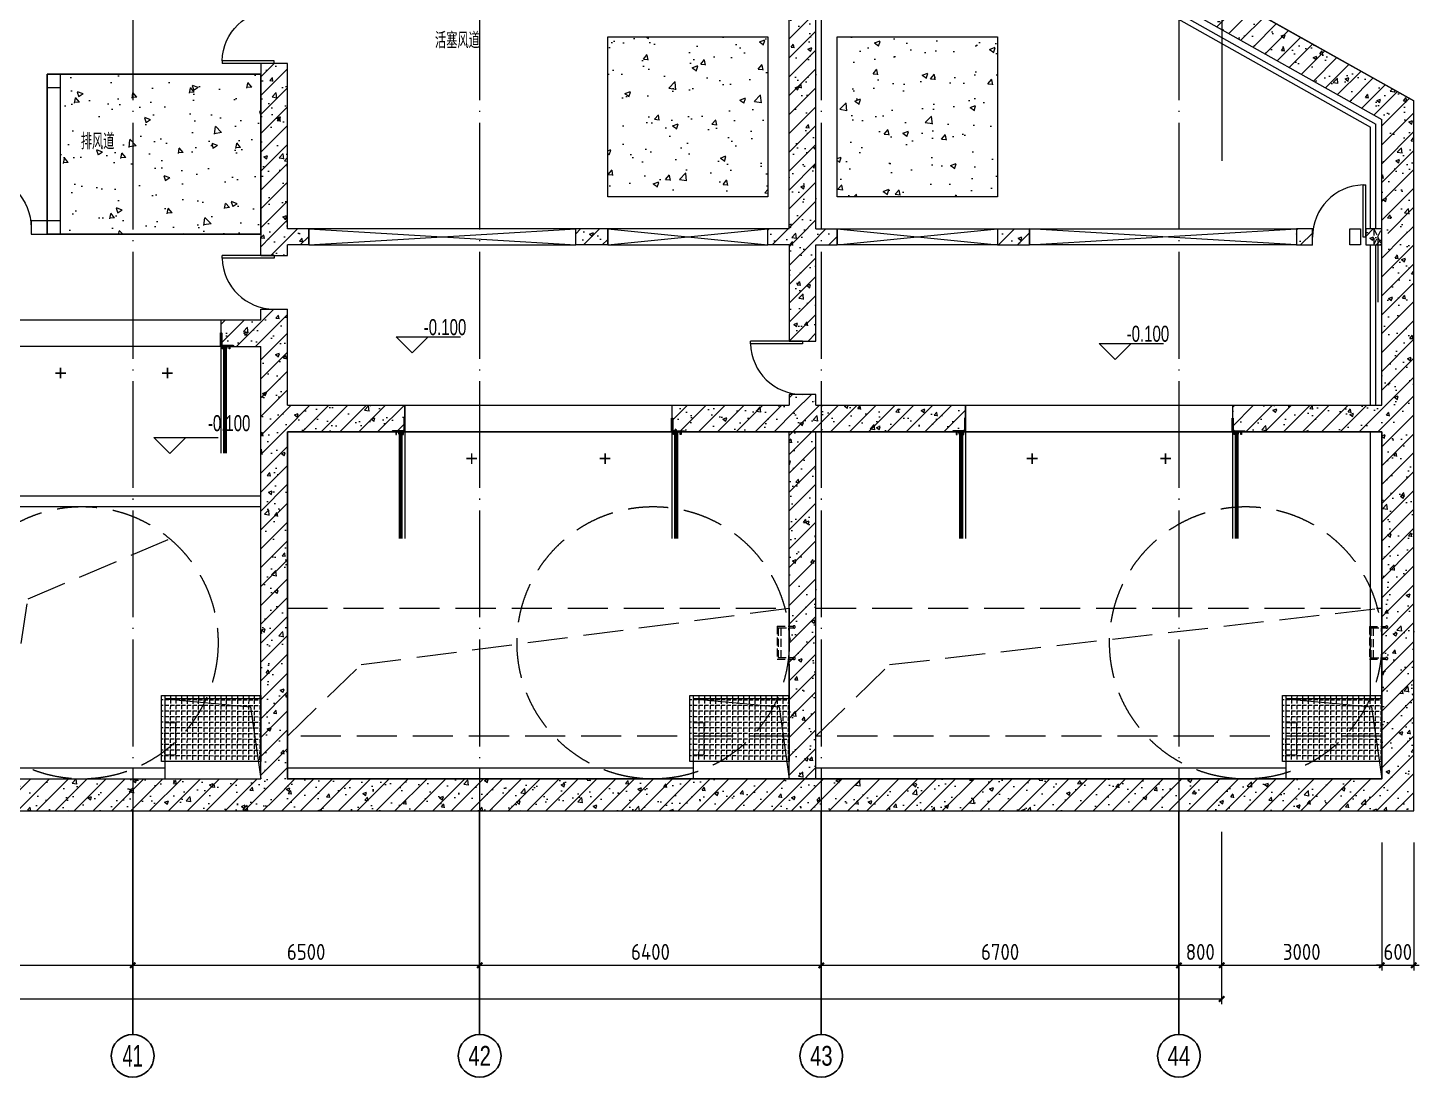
# Model space of a CAD drawing. Extents: x 13114849 to 13479250, y 160225 to 278773.
# Drawn here: x 13451333 to 13477397, y 160225 to 179876 of the extents above; entities that cross this region are included whole.
import ezdxf
from ezdxf.enums import TextEntityAlignment as Align

# ---------------------------------------------------------------- set-up
doc = ezdxf.new("R2010")
doc.units = 0
doc.header["$LTSCALE"] = 1000
doc.header["$MEASUREMENT"] = 0
doc.linetypes.add('DASH', pattern=[0.35, 0.25, -0.1])
doc.linetypes.add('DOTE', pattern=[2.42, 2, -0.2, 0.02, -0.2])
for name, color, linetype in [('0-变化', 1, 'Continuous'), ('AXIS', 3, 'Continuous'), ('AXIS_TEXT', 7, 'Continuous')]:
    doc.layers.add(name, color=color, linetype=linetype)
doc.layers.add('1-人防', color=7, linetype='Continuous', lineweight=5)
doc.layers.add('建筑底图', color=8, linetype='Continuous', lineweight=13)
doc.styles.add('C', font='HZTXT_E', dxfattribs={"width": 0.7, "bigfont": 'HZTXT'})
doc.styles.add('COMPLEX', font='hztxt_e.shx', dxfattribs={"width": 0.6, "bigfont": 'HZTXT.shx'})
doc.styles.add('DIM_FONT', font='gbenor.shx', dxfattribs={"bigfont": 'gbcbig.shx'})
doc.dimstyles.new('_TCH_ARCH&&100', dxfattribs={"dimtxt": 300, "dimasz": 100, "dimexe": 100, "dimexo": 100, "dimgap": 100, "dimtad": 1, "dimdec": 0, "dimzin": 0, "dimdsep": 46, "dimtxsty": 'DIM_FONT', "dimblk": 'ARCHTICK', "dimcen": 0.09, "dimclrd": 3, "dimclre": 3, "dimclrt": 7, "dimaunit": 1, "dimazin": 2, "dimtfac": 1, "dimtdec": 0, "dimtix": 1, "dimtmove": 2, "dimatfit": 3, "dimfxl": 1, "dimtolj": 1, "dimtzin": 0, "dimlwd": 18, "dimlwe": 18, "dimarcsym": 0})
pattern_1 = [(45, (-133785.13, -33831), (-176.7766953, 176.7766953), []), (50, (-133785.13, -33831), (717.260183, -62.752135), [75, -825]), (355, (-133785.1, -33831), (-138.751334, 752.192134), [60, -660]), (100.4514, (-133725.36, -33836.2), (578.50938, 689.439542), [63.74019, -701.142112]), (46.1842, (-133785.1, -33631), (1067.24105, -165.519014), [112.5, -1237.5]), (96.6356, (-133696.2, -33644.8), (934.662706, 974.11787), [95.61029, -1051.713]), (351.1842, (-133785.1, -33631), (934.661945, 974.1186), [90, -990]), (21, (-133685.13, -33681), (596.907052, -402.61889), [75, -825]), (326, (-133685.1, -33681), (243.31533, 725.150045), [60, -660]), (71.4514, (-133635.4, -33714.55), (840.22263, 322.530497), [63.74019, -701.142112]), (37.5, (-133785.13, -33831), (12.1598553, 332.893854), [0, -652, 0, -670, 0, -662.5]), (7.5, (-133785.13, -33831), (263.069537, 394.411712), [0, -382, 0, -637, 0, -252.5]), (327.5, (-134008.13, -33831), (533.822436, -22.5548717), [0, -250, 0, -780, 0, -1035]), (317.5, (-134108.13, -33831), (583.18617, 100.104982), [0, -325, 0, -518, 0, -735])]

# ---------------------------------------------------------------- blocks, each defined once
blk = doc.blocks.new('_FZH')
blk.add_lwpolyline([(-0.5, -0.5), (0.5, -0.5), (0.5, 0.5), (-0.5, 0.5)], close=True)
blk = doc.blocks.new('_AXISO')
blk.add_circle((0, 0), 0.5)
at = {"layer": 'AXIS_TEXT', "style": 'COMPLEX', "width": 1.041667}
blk.add_attdef('A', text='', height=0.56, dxfattribs=at).set_placement((-0.25, -0.28), (0.25, -0.28), align=Align.FIT)
blk = doc.blocks.new('_ArchTick')
at = {"color": 0, "linetype": 'ByBlock', "const_width": 0.4}
blk.add_lwpolyline([(-0.5, -0.5), (0.5, 0.5)], dxfattribs=at)
blk = doc.blocks.new('*D262')
at = {"layer": 'AXIS', "color": 3, "lineweight": 18, "transparency": 16777216}
for p, q in [((13121697, 164820), (13121697, 161589)), ((13473697, 164820), (13473697, 161589)), ((13121697, 161689), (13473697, 161689))]:
    blk.add_line(p, q, dxfattribs=at)
at = {"layer": 'AXIS', "color": 3, "lineweight": 18, "transparency": 16777216, "xscale": 100, "yscale": 100, "zscale": 100, "rotation": 180}
blk.add_blockref('_ArchTick', (13121697, 161689), dxfattribs=at)
at = {"layer": 'AXIS', "color": 3, "lineweight": 18, "transparency": 16777216, "xscale": 100, "yscale": 100, "zscale": 100}
blk.add_blockref('_ArchTick', (13473697, 161689), dxfattribs=at)
at = {"layer": 'AXIS', "color": 7, "transparency": 16777216, "insert": (13297697, 161939), "char_height": 300, "attachment_point": 5, "style": 'DIM_FONT'}
blk.add_mtext('\\A1;352000', dxfattribs=at)
blk = doc.blocks.new('*D272')
at = {"layer": 'AXIS', "color": 3, "lineweight": 18, "transparency": 16777216}
for p, q in [((13476697, 164620), (13476697, 162220)), ((13477297, 164620), (13477297, 162220)), ((13476697, 162320), (13476597, 162320)), ((13476697, 162320), (13477297, 162320)), ((13477297, 162320), (13477397, 162320))]:
    blk.add_line(p, q, dxfattribs=at)
at = {"layer": 'AXIS', "color": 3, "lineweight": 18, "transparency": 16777216, "xscale": 100, "yscale": 100, "zscale": 100}
blk.add_blockref('_ArchTick', (13476697, 162320), dxfattribs=at)
at = {"layer": 'AXIS', "color": 3, "lineweight": 18, "transparency": 16777216, "xscale": 100, "yscale": 100, "zscale": 100, "rotation": 180}
blk.add_blockref('_ArchTick', (13477297, 162320), dxfattribs=at)
at = {"layer": 'AXIS', "color": 7, "transparency": 16777216, "insert": (13476997, 162570), "char_height": 300, "attachment_point": 5, "style": 'DIM_FONT'}
blk.add_mtext('\\A1;600', dxfattribs=at)
blk = doc.blocks.new('*D273')
at = {"layer": 'AXIS', "color": 3, "lineweight": 18, "transparency": 16777216}
for p, q in [((13473697, 164620), (13473697, 162220)), ((13476697, 164620), (13476697, 162220)), ((13473697, 162320), (13476697, 162320))]:
    blk.add_line(p, q, dxfattribs=at)
at = {"layer": 'AXIS', "color": 3, "lineweight": 18, "transparency": 16777216, "xscale": 100, "yscale": 100, "zscale": 100, "rotation": 180}
blk.add_blockref('_ArchTick', (13473697, 162320), dxfattribs=at)
at = {"layer": 'AXIS', "color": 3, "lineweight": 18, "transparency": 16777216, "xscale": 100, "yscale": 100, "zscale": 100}
blk.add_blockref('_ArchTick', (13476697, 162320), dxfattribs=at)
at = {"layer": 'AXIS', "color": 7, "transparency": 16777216, "insert": (13475197, 162570), "char_height": 300, "attachment_point": 5, "style": 'DIM_FONT'}
blk.add_mtext('\\A1;3000', dxfattribs=at)
blk = doc.blocks.new('*D274')
at = {"layer": 'AXIS', "color": 3, "lineweight": 18, "transparency": 16777216}
for p, q in [((13472897, 164620), (13472897, 162220)), ((13473697, 164620), (13473697, 162220)), ((13472897, 162320), (13473697, 162320))]:
    blk.add_line(p, q, dxfattribs=at)
at = {"layer": 'AXIS', "color": 3, "lineweight": 18, "transparency": 16777216, "xscale": 100, "yscale": 100, "zscale": 100, "rotation": 180}
blk.add_blockref('_ArchTick', (13472897, 162320), dxfattribs=at)
at = {"layer": 'AXIS', "color": 3, "lineweight": 18, "transparency": 16777216, "xscale": 100, "yscale": 100, "zscale": 100}
blk.add_blockref('_ArchTick', (13473697, 162320), dxfattribs=at)
at = {"layer": 'AXIS', "color": 7, "transparency": 16777216, "insert": (13473297, 162570), "char_height": 300, "attachment_point": 5, "style": 'DIM_FONT'}
blk.add_mtext('\\A1;800', dxfattribs=at)
blk = doc.blocks.new('*D275')
at = {"layer": 'AXIS', "color": 3, "lineweight": 18, "transparency": 16777216}
for p, q in [((13466197, 164620), (13466197, 162220)), ((13472897, 164620), (13472897, 162220)), ((13466197, 162320), (13472897, 162320))]:
    blk.add_line(p, q, dxfattribs=at)
at = {"layer": 'AXIS', "color": 3, "lineweight": 18, "transparency": 16777216, "xscale": 100, "yscale": 100, "zscale": 100, "rotation": 180}
blk.add_blockref('_ArchTick', (13466197, 162320), dxfattribs=at)
at = {"layer": 'AXIS', "color": 3, "lineweight": 18, "transparency": 16777216, "xscale": 100, "yscale": 100, "zscale": 100}
blk.add_blockref('_ArchTick', (13472897, 162320), dxfattribs=at)
at = {"layer": 'AXIS', "color": 7, "transparency": 16777216, "insert": (13469547, 162570), "char_height": 300, "attachment_point": 5, "style": 'DIM_FONT'}
blk.add_mtext('\\A1;6700', dxfattribs=at)
blk = doc.blocks.new('*D276')
at = {"layer": 'AXIS', "color": 3, "lineweight": 18, "transparency": 16777216}
for p, q in [((13459797, 164620), (13459797, 162220)), ((13466197, 164620), (13466197, 162220)), ((13459797, 162320), (13466197, 162320))]:
    blk.add_line(p, q, dxfattribs=at)
at = {"layer": 'AXIS', "color": 3, "lineweight": 18, "transparency": 16777216, "xscale": 100, "yscale": 100, "zscale": 100, "rotation": 180}
blk.add_blockref('_ArchTick', (13459797, 162320), dxfattribs=at)
at = {"layer": 'AXIS', "color": 3, "lineweight": 18, "transparency": 16777216, "xscale": 100, "yscale": 100, "zscale": 100}
blk.add_blockref('_ArchTick', (13466197, 162320), dxfattribs=at)
at = {"layer": 'AXIS', "color": 7, "transparency": 16777216, "insert": (13462997, 162570), "char_height": 300, "attachment_point": 5, "style": 'DIM_FONT'}
blk.add_mtext('\\A1;6400', dxfattribs=at)
blk = doc.blocks.new('*D277')
at = {"layer": 'AXIS', "color": 3, "lineweight": 18, "transparency": 16777216}
for p, q in [((13453297, 164620), (13453297, 162220)), ((13459797, 164620), (13459797, 162220)), ((13453297, 162320), (13459797, 162320))]:
    blk.add_line(p, q, dxfattribs=at)
at = {"layer": 'AXIS', "color": 3, "lineweight": 18, "transparency": 16777216, "xscale": 100, "yscale": 100, "zscale": 100, "rotation": 180}
blk.add_blockref('_ArchTick', (13453297, 162320), dxfattribs=at)
at = {"layer": 'AXIS', "color": 3, "lineweight": 18, "transparency": 16777216, "xscale": 100, "yscale": 100, "zscale": 100}
blk.add_blockref('_ArchTick', (13459797, 162320), dxfattribs=at)
at = {"layer": 'AXIS', "color": 7, "transparency": 16777216, "insert": (13456547, 162570), "char_height": 300, "attachment_point": 5, "style": 'DIM_FONT'}
blk.add_mtext('\\A1;6500', dxfattribs=at)
blk = doc.blocks.new('*D278')
at = {"layer": 'AXIS', "color": 3, "lineweight": 18, "transparency": 16777216}
for p, q in [((13446897, 164620), (13446897, 162220)), ((13453297, 164620), (13453297, 162220)), ((13446897, 162320), (13453297, 162320))]:
    blk.add_line(p, q, dxfattribs=at)
at = {"layer": 'AXIS', "color": 3, "lineweight": 18, "transparency": 16777216, "xscale": 100, "yscale": 100, "zscale": 100, "rotation": 180}
blk.add_blockref('_ArchTick', (13446897, 162320), dxfattribs=at)
at = {"layer": 'AXIS', "color": 3, "lineweight": 18, "transparency": 16777216, "xscale": 100, "yscale": 100, "zscale": 100}
blk.add_blockref('_ArchTick', (13453297, 162320), dxfattribs=at)
at = {"layer": 'AXIS', "color": 7, "transparency": 16777216, "insert": (13450097, 162570), "char_height": 300, "attachment_point": 5, "style": 'DIM_FONT'}
blk.add_mtext('\\A1;6400', dxfattribs=at)
blk = doc.blocks.new('$DorLib2D$00000001')
for p, q in [((0.45, 0.975), (0.5, 0.975)), ((0.45, 0), (0.45, 0.975)), ((0.5, 0), (0.5, 0.975)), ((0.5, 0), (0.45, 0))]:
    blk.add_line(p, q)
at = {"lineweight": 13}
blk.add_arc((0.475, 0), 0.975, 91.4693, 180, dxfattribs=at)
blk = doc.blocks.new('爬梯')
at = {"layer": '1-人防', "color": 0, "linetype": 'DASH', "ltscale": 0.3}
for p, q in [((7260667, -1182299), (7260667, -1182147)), ((7260681, -1182287), (7260681, -1182147)), ((7260961, -1182287), (7260961, -1182147)), ((7260975, -1182299), (7260975, -1182147)), ((7260975, -1182299), (7260667, -1182299)), ((7260961, -1182264), (7260681, -1182264)), ((7260961, -1182287), (7260681, -1182287))]:
    blk.add_line(p, q, dxfattribs=at)
at = {"layer": '1-人防', "color": 0, "linetype": 'DASH'}
for centre in [(7260674, -1182139), (7260968, -1182139)]:
    blk.add_circle(centre, 10.5, dxfattribs=at)
blk = doc.blocks.new('fjyk')
at = {"layer": '1-人防'}
blk.add_hatch(color=256, dxfattribs=at).paths.add_polyline_path([(3542186, 1787569), (3542186, 1787329), (3542442, 1787329), (3542442, 1787344, 0.414214), (3542434, 1787351), (3542234, 1787351, -0.414214), (3542208, 1787377), (3542208, 1787562, 0.414214), (3542201, 1787569)])
for points in [[(3542186, 1787505), (3542138, 1787505), (3542138, 1787489), (3542186, 1787489)], [(3542186, 1787447), (3542141, 1787441), (3542141, 1787448), (3542186, 1787454)], [(3542186, 1787377), (3542138, 1787377), (3542138, 1787361), (3542186, 1787361)]]:
    blk.add_lwpolyline(points, close=True, dxfattribs=at)
blk.add_lwpolyline([(3542186, 1787329), (3542442, 1787329), (3542442, 1787344, 0.414214), (3542434, 1787351), (3542234, 1787351, -0.414214), (3542208, 1787377), (3542208, 1787562, 0.414214), (3542201, 1787569), (3542186, 1787569)], format="xyb", close=True, dxfattribs=at)

msp = doc.modelspace()

# ---------------------------------------------------------------- hatches: boundary and pattern name
at = {"layer": '建筑底图'}
h = msp.add_hatch(dxfattribs=at)
h.set_pattern_fill('钢筋混凝土', color=8, scale=100, style=0)
h.set_pattern_definition(pattern_1)
h.paths.add_polyline_path([(13465847.4, 175959.5), (13466097.4, 176109.5), (13466097.4, 181559.5), (13465597.4, 181559.5), (13465597.4, 176109.5)])
h = msp.add_hatch(dxfattribs=at)
h.set_pattern_fill('钢筋混凝土', color=8, scale=100, style=0)
h.set_pattern_definition(pattern_1)
h.paths.add_polyline_path([(13473697.4, 180533.5), (13473097.4, 180182.5), (13476697.4, 178158.5), (13477297.4, 178509.5)])
at = {"layer": '建筑底图', "ltscale": 3}
h = msp.add_hatch(dxfattribs=at)
h.set_pattern_fill('混凝土', color=8, scale=150, style=0)
h.set_pattern_definition([(50, (-125283.6, -33931), (1075.890274, -94.1282), [112.5, -1237.5]), (355, (-125283.6, -33931), (-208.127, 1128.2882), [90, -990]), (100.4514, (-125194, -33938.8), (867.76407, 1034.15931), [95.610285, -1051.71317]), (46.1842, (-125283.6, -33631), (1600.86157, -248.27852), [168.75, -1856.25]), (96.6356, (-125150.2, -33651.7), (1401.99406, 1461.1768), [143.41543, -1577.5695]), (351.1842, (-125283.6, -33631), (1401.99292, 1461.1779), [135, -1485]), (21, (-125133.6, -33706), (895.36058, -603.928336), [112.5, -1237.5]), (326, (-125133.6, -33706), (364.973, 1087.72507), [90, -990]), (71.4514, (-125059, -33756.3), (1260.33394, 483.795745), [95.610285, -1051.71317]), (37.5, (-125283.63, -33931), (18.239783, 499.340781), [0, -978, 0, -1005, 0, -993.75]), (7.5, (-125283.63, -33931), (394.604306, 591.617568), [0, -573, 0, -955.5, 0, -378.75]), (327.5, (-125618.13, -33931), (800.733654, -33.832308), [0, -375, 0, -1170, 0, -1552.5]), (317.5, (-125768.1, -33931), (874.779254, 150.157473), [0, -487.5, 0, -777, 0, -1102.5])])
h.paths.add_polyline_path([(13465197.4, 176709.5), (13462197.4, 176709.5), (13462197.4, 179709.5), (13465197.4, 179709.5)])
h = msp.add_hatch(dxfattribs=at)
h.set_pattern_fill('混凝土', color=8, scale=150, style=0)
h.set_pattern_definition([(50, (-125283.6, -33831), (1075.890274, -94.1282), [112.5, -1237.5]), (355, (-125283.6, -33831), (-208.127, 1128.2882), [90, -990]), (100.4514, (-125194, -33838.8), (867.76407, 1034.15931), [95.610285, -1051.71317]), (46.1842, (-125283.6, -33531), (1600.86157, -248.27852), [168.75, -1856.25]), (96.6356, (-125150.2, -33551.7), (1401.99406, 1461.1768), [143.41543, -1577.5695]), (351.1842, (-125283.6, -33531), (1401.99292, 1461.1779), [135, -1485]), (21, (-125133.6, -33606), (895.36058, -603.928336), [112.5, -1237.5]), (326, (-125133.6, -33606), (364.973, 1087.72507), [90, -990]), (71.4514, (-125059, -33656.3), (1260.33394, 483.795745), [95.610285, -1051.71317]), (37.5, (-125283.63, -33831), (18.239783, 499.340781), [0, -978, 0, -1005, 0, -993.75]), (7.5, (-125283.63, -33831), (394.604306, 591.617568), [0, -573, 0, -955.5, 0, -378.75]), (327.5, (-125618.13, -33831), (800.733654, -33.832308), [0, -375, 0, -1170, 0, -1552.5]), (317.5, (-125768.1, -33831), (874.779254, 150.157473), [0, -487.5, 0, -777, 0, -1102.5])])
h.paths.add_polyline_path([(13469497.4, 176709.5), (13466497.4, 176709.5), (13466497.4, 179709.5), (13469497.4, 179709.5)])
at = {"layer": '建筑底图'}
h = msp.add_hatch(dxfattribs=at)
h.set_pattern_fill('钢筋混凝土', color=8, scale=100, style=0)
h.set_pattern_definition(pattern_1)
h.paths.add_polyline_path([(13456197.4, 176109.5), (13456197.4, 179209.5), (13455697.4, 179209.5), (13455697.4, 175959.5), (13456030.7, 175959.5)])
at = {"layer": '建筑底图', "ltscale": 3}
h = msp.add_hatch(dxfattribs=at)
h.set_pattern_fill('混凝土', color=8, scale=150, style=0)
h.set_pattern_definition([(130, (27031178.4, -33330.5), (-1075.890274, -94.1282), [112.5, -1237.5]), (185, (27031178.4, -33330.5), (208.127, 1128.2882), [90, -990]), (79.5486, (27031088.7, -33338.4), (-867.76407, 1034.15931), [95.610285, -1051.71317]), (133.8158, (27031178.4, -33030.5), (-1600.86157, -248.27852), [168.75, -1856.25]), (83.3644, (27031045, -33051.2), (-1401.99406, 1461.1768), [143.41543, -1577.5695]), (188.8158, (27031178.4, -33030.5), (-1401.99292, 1461.1779), [135, -1485]), (159, (27031028.4, -33105.5), (-895.36058, -603.928336), [112.5, -1237.5]), (214, (27031028.4, -33105.5), (-364.973, 1087.72507), [90, -990]), (108.5486, (27030953.8, -33155.8), (-1260.33394, 483.795745), [95.610285, -1051.71317]), (142.5, (27031178.37, -33330.5), (-18.239783, 499.340781), [0, -978, 0, -1005, 0, -993.75]), (172.5, (27031178.37, -33330.5), (-394.604306, 591.617568), [0, -573, 0, -955.5, 0, -378.75]), (212.5, (27031512.87, -33330.5), (-800.733654, -33.832308), [0, -375, 0, -1170, 0, -1552.5]), (222.5, (27031662.9, -33330.5), (-874.779254, 150.157474), [0, -487.5, 0, -777, 0, -1102.5])])
h.paths.add_polyline_path([(13455697.4, 176009.5), (13451947.4, 176020.5), (13451947.4, 179020.5), (13455697.4, 179009.5)])
at = {"layer": '建筑底图'}
h = msp.add_hatch(dxfattribs=at)
h.set_pattern_fill('钢筋混凝土', color=8, scale=100, style=0)
h.set_pattern_definition(pattern_1)
h.paths.add_polyline_path([(13476897.4, 175959.5), (13477297.4, 175959.5), (13477297.4, 178509.5), (13476697.4, 178158.5), (13476697.4, 176109.5)])
h = msp.add_hatch(dxfattribs=at)
h.set_pattern_fill('钢筋混凝土', color=8, scale=100, style=0)
h.set_pattern_definition(pattern_1)
h.paths.add_polyline_path([(13456197.4, 175609.5), (13456197.4, 175809.5), (13456030.7, 175959.5), (13455697.4, 175959.5), (13455697.4, 175609.5)])
h = msp.add_hatch(dxfattribs=at)
h.set_pattern_fill('钢筋混凝土', color=8, scale=100, style=0)
h.set_pattern_definition(pattern_1)
h.paths.add_polyline_path([(13456597.4, 176109.5), (13456197.4, 176109.5), (13456030.7, 175959.5), (13456197.4, 175809.5), (13456597.4, 175809.5)])
h = msp.add_hatch(dxfattribs=at)
h.set_pattern_fill('钢筋混凝土', color=8, scale=100, style=0)
h.set_pattern_definition(pattern_1)
h.paths.add_polyline_path([(13462197.4, 176109.5), (13461597.4, 176109.5), (13461597.4, 175809.5), (13462197.4, 175809.5)])
h = msp.add_hatch(dxfattribs=at)
h.set_pattern_fill('钢筋混凝土', color=8, scale=100, style=0)
h.set_pattern_definition(pattern_1)
h.paths.add_polyline_path([(13465847.4, 175959.5), (13465597.4, 176109.5), (13465197.4, 176109.5), (13465197.4, 175809.5), (13465597.4, 175809.5)])
h = msp.add_hatch(dxfattribs=at)
h.set_pattern_fill('钢筋混凝土', color=8, scale=100, style=0)
h.set_pattern_definition(pattern_1)
h.paths.add_polyline_path([(13465597.4, 175809.5), (13465597.4, 174009.5), (13466097.4, 174009.5), (13466097.4, 175809.5), (13465847.4, 175959.5)])
h = msp.add_hatch(dxfattribs=at)
h.set_pattern_fill('钢筋混凝土', color=8, scale=100, style=0)
h.set_pattern_definition(pattern_1)
h.paths.add_polyline_path([(13465847.4, 175959.5), (13466097.4, 175809.5), (13466497.4, 175809.5), (13466497.4, 176109.5), (13466097.4, 176109.5)])
h = msp.add_hatch(dxfattribs=at)
h.set_pattern_fill('钢筋混凝土', color=8, scale=100, style=0)
h.set_pattern_definition(pattern_1)
h.paths.add_polyline_path([(13469497.4, 175809.5), (13470097.4, 175809.5), (13470097.4, 176109.5), (13469497.4, 176109.5)])
h = msp.add_hatch(dxfattribs=at)
h.set_pattern_fill('钢筋混凝土', color=8, scale=100, style=0)
h.set_pattern_definition(pattern_1)
h.paths.add_polyline_path([(13475097.4, 175809.5), (13475397.4, 175809.5), (13475397.4, 176109.5), (13475097.4, 176109.5)])
h = msp.add_hatch(dxfattribs=at)
h.set_pattern_fill('钢筋混凝土', color=8, scale=100, style=0)
h.set_pattern_definition(pattern_1)
h.paths.add_polyline_path([(13476697.4, 176109.5), (13476397.4, 176109.5), (13476397.4, 175809.5), (13476697.4, 175809.5), (13476697.4, 175959.5)])
h = msp.add_hatch(dxfattribs=at)
h.set_pattern_fill('钢筋混凝土', color=8, scale=100, style=0)
h.set_pattern_definition(pattern_1)
h.paths.add_polyline_path([(13476897.4, 172559.5), (13477297.4, 172559.5), (13477297.4, 175959.5), (13476897.4, 175959.5), (13476697.4, 175809.5), (13476697.4, 172809.5)])
h = msp.add_hatch(dxfattribs=at)
h.set_pattern_fill('钢筋混凝土', color=8, scale=100, style=0)
h.set_pattern_definition(pattern_1)
h.paths.add_polyline_path([(13454947.4, 173909.5), (13455697.4, 173909.5), (13455864, 174159.5), (13455697.4, 174409.5), (13454947.4, 174409.5)])
h = msp.add_hatch(dxfattribs=at)
h.set_pattern_fill('钢筋混凝土', color=8, scale=100, style=0)
h.set_pattern_definition(pattern_1)
h.paths.add_polyline_path([(13455864, 174159.5), (13456197.4, 174159.5), (13456197.4, 174609.5), (13455697.4, 174609.5), (13455697.4, 174409.5)])
h = msp.add_hatch(dxfattribs=at)
h.set_pattern_fill('钢筋混凝土', color=8, scale=100, style=0)
h.set_pattern_definition(pattern_1)
h.paths.add_polyline_path([(13456030.7, 172559.5), (13456197.4, 172809.5), (13456197.4, 174159.5), (13455864, 174159.5), (13455697.4, 173909.5), (13455697.4, 172559.5)])
h = msp.add_hatch(dxfattribs=at)
h.set_pattern_fill('钢筋混凝土', color=8, scale=100, style=0)
h.set_pattern_definition(pattern_1)
h.paths.add_polyline_path([(13456030.7, 172559.5), (13456197.4, 172309.5), (13458397.4, 172309.5), (13458397.4, 172809.5), (13456197.4, 172809.5)])
h = msp.add_hatch(dxfattribs=at)
h.set_pattern_fill('钢筋混凝土', color=8, scale=100, style=0)
h.set_pattern_definition(pattern_1)
h.paths.add_polyline_path([(13463397.4, 172309.5), (13465597.4, 172309.5), (13465847.4, 172559.5), (13465597.4, 172809.5), (13463397.4, 172809.5)])
h = msp.add_hatch(dxfattribs=at)
h.set_pattern_fill('钢筋混凝土', color=8, scale=100, style=0)
h.set_pattern_definition(pattern_1)
h.paths.add_polyline_path([(13466097.4, 172809.5), (13466097.4, 173009.5), (13465597.4, 173009.5), (13465597.4, 172809.5), (13465847.4, 172559.5)])
h = msp.add_hatch(dxfattribs=at)
h.set_pattern_fill('钢筋混凝土', color=8, scale=100, style=0)
h.set_pattern_definition(pattern_1)
h.paths.add_polyline_path([(13465847.4, 172559.5), (13466097.4, 172309.5), (13468897.4, 172309.5), (13468897.4, 172809.5), (13466097.4, 172809.5)])
h = msp.add_hatch(dxfattribs=at)
h.set_pattern_fill('钢筋混凝土', color=8, scale=100, style=0)
h.set_pattern_definition(pattern_1)
h.paths.add_polyline_path([(13473897.4, 172309.5), (13476697.4, 172309.5), (13476897.4, 172559.5), (13476697.4, 172809.5), (13473897.4, 172809.5)])
h = msp.add_hatch(dxfattribs=at)
h.set_pattern_fill('钢筋混凝土', color=8, scale=100, style=0)
h.set_pattern_definition(pattern_1)
h.paths.add_polyline_path([(13455947.4, 165609.5), (13456197.4, 165809.5), (13456197.4, 172309.5), (13456030.7, 172559.5), (13455697.4, 172559.5), (13455697.4, 165809.5)])
h = msp.add_hatch(dxfattribs=at)
h.set_pattern_fill('钢筋混凝土', color=8, scale=100, style=0)
h.set_pattern_definition(pattern_1)
h.paths.add_polyline_path([(13465847.4, 165609.5), (13466097.4, 165809.5), (13466097.4, 172309.5), (13465847.4, 172559.5), (13465597.4, 172309.5), (13465597.4, 165809.5)])
h = msp.add_hatch(dxfattribs=at)
h.set_pattern_fill('钢筋混凝土', color=8, scale=100, style=0)
h.set_pattern_definition(pattern_1)
h.paths.add_polyline_path([(13476697.4, 165809.5), (13477297.4, 165209.5), (13477297.4, 172559.5), (13476897.4, 172559.5), (13476697.4, 172309.5)])
h = msp.add_hatch(dxfattribs=at)
h.set_pattern_fill('ANGLE', color=8, scale=30, angle=449.79873, style=0)
h.set_pattern_definition([(269.79863, (13476337.03, -185771.7), (104.774353, -0.36824), [76.2, -28.575]), (359.79863, (13476337.03, -185771.7), (0.36824, 104.774353), [76.2, -28.575])])
h.paths.add_polyline_path([(13453837.4, 167369.5), (13455697.4, 167369.5), (13455697.4, 166139.5), (13453837.4, 166139.5)])
h = msp.add_hatch(dxfattribs=at)
h.set_pattern_fill('ANGLE', color=8, scale=30, angle=449.79873, style=0)
h.set_pattern_definition([(269.79863, (13486237.03, -185771.7), (104.774353, -0.36824), [76.2, -28.575]), (359.79863, (13486237.03, -185771.7), (0.36824, 104.774353), [76.2, -28.575])])
h.paths.add_polyline_path([(13463737.4, 167369.5), (13465597.4, 167369.5), (13465597.4, 166139.5), (13463737.4, 166139.5)])
h = msp.add_hatch(dxfattribs=at)
h.set_pattern_fill('ANGLE', color=8, scale=30, angle=449.79873, style=0)
h.set_pattern_definition([(269.79863, (13497337.03, -185771.7), (104.774353, -0.36824), [76.2, -28.575]), (359.79863, (13497337.03, -185771.7), (0.36824, 104.774353), [76.2, -28.575])])
h.paths.add_polyline_path([(13474837.4, 167369.5), (13476697.4, 167369.5), (13476697.4, 166139.5), (13474837.4, 166139.5)])
h = msp.add_hatch(dxfattribs=at)
h.set_pattern_fill('钢筋混凝土', color=8, scale=100, style=0)
h.set_pattern_definition(pattern_1)
h.paths.add_polyline_path([(13449547.4, 165609.5), (13449547.4, 165209.5), (13455947.4, 165209.5), (13455947.4, 165609.5), (13455697.4, 165809.5), (13449797.4, 165809.5)])
h = msp.add_hatch(dxfattribs=at)
h.set_pattern_fill('钢筋混凝土', color=8, scale=100, style=0)
h.set_pattern_definition(pattern_1)
h.paths.add_polyline_path([(13455947.4, 165609.5), (13455947.4, 165209.5), (13465847.4, 165209.5), (13465847.4, 165609.5), (13465597.4, 165809.5), (13456197.4, 165809.5)])
h = msp.add_hatch(dxfattribs=at)
h.set_pattern_fill('钢筋混凝土', color=8, scale=100, style=0)
h.set_pattern_definition(pattern_1)
h.paths.add_polyline_path([(13465847.4, 165609.5), (13465847.4, 165209.5), (13477297.4, 165209.5), (13476697.4, 165809.5), (13466097.4, 165809.5)])

# ---------------------------------------------------------------- linework, layer by layer
at = {"layer": 'AXIS'}
for p, q in [((13453297.4, 165209.5), (13453297.4, 161025)), ((13459797.4, 165209.5), (13459797.4, 161025)), ((13466197.4, 165209.5), (13466197.4, 161025)), ((13472897.4, 165209.5), (13472897.4, 161025))]:
    msp.add_line(p, q, dxfattribs=at)
at = {"layer": '建筑底图', "color": 8, "linetype": 'ByBlock', "lineweight": 0, "ltscale": 0.1}
msp.add_line((13473697.4, 210833), (13473697.4, 177383), dxfattribs=at)
at = {"layer": '建筑底图', "color": 8, "linetype": 'DOTE'}
for p, q in [((13453297.4, 209559.5), (13453297.4, 163209.5)), ((13459797.4, 209559.5), (13459797.4, 163209.5)), ((13466197.4, 209559.5), (13466197.4, 163209.5)), ((13472897.4, 209559.5), (13472897.4, 163209.5))]:
    msp.add_line(p, q, dxfattribs=at)
at = {"layer": '建筑底图', "color": 8}
for p, q in [((13465597.4, 176109.5), (13465597.4, 181559.5)), ((13466097.4, 176109.5), (13466097.4, 181559.5)), ((13473697.4, 180533.5), (13477297.4, 178509.5)), ((13473097.4, 180182.5), (13476697.4, 178158.5)), ((13472887.4, 180037.2), (13476487.4, 178013.2)), ((13472987.4, 180095.7), (13476587.4, 178071.7)), ((13455697.4, 179209.5), (13455697.4, 175959.5)), ((13456197.4, 179209.5), (13455697.4, 179209.5)), ((13456197.4, 176109.5), (13456197.4, 179209.5)), ((13451697.4, 176270.5), (13451697.4, 178770.5)), ((13451947.4, 176270.5), (13451947.4, 178770.5)), ((13477297.4, 175959.5), (13477297.4, 178509.5)), ((13476587.4, 176109.5), (13476587.4, 178071.7)), ((13476697.4, 176109.5), (13476697.4, 178158.5)), ((13476487.4, 176109.5), (13476487.4, 178013.2)), ((13451522.4, 176009.5), (13451522.4, 176009)), ((13451522.4, 176009), (13451697.4, 176009)), ((13451697.4, 176009.5), (13451697.4, 176009)), ((13455697.4, 175609.5), (13455697.4, 175959.5)), ((13456597.4, 176109.5), (13456197.4, 176109.5)), ((13456597.4, 175809.5), (13456597.4, 176109.5)), ((13456597.4, 176109.5), (13461597.4, 175809.5)), ((13456597.4, 175809.5), (13461597.4, 176109.5)), ((13461597.4, 175809.5), (13461597.4, 176109.5)), ((13462197.4, 176109.5), (13461597.4, 176109.5)), ((13462197.4, 175809.5), (13462197.4, 176109.5)), ((13462197.4, 176109.5), (13465197.4, 175809.5)), ((13462197.4, 175809.5), (13465197.4, 176109.5)), ((13465197.4, 175809.5), (13465197.4, 176109.5)), ((13465597.4, 176109.5), (13465197.4, 176109.5)), ((13466097.4, 176109.5), (13466497.4, 176109.5)), ((13466497.4, 176109.5), (13466497.4, 175809.5)), ((13466497.4, 176109.5), (13469497.4, 175809.5)), ((13466497.4, 175809.5), (13469497.4, 176109.5)), ((13469497.4, 176109.5), (13469497.4, 175809.5)), ((13469497.4, 176109.5), (13470097.4, 176109.5)), ((13470097.4, 176109.5), (13470097.4, 175809.5)), ((13475097.4, 175809.5), (13470097.4, 176109.5)), ((13470097.4, 175809.5), (13475097.4, 176109.5)), ((13475097.4, 176109.5), (13475097.4, 175809.5)), ((13475397.4, 176109.5), (13475097.4, 176109.5)), ((13475397.4, 175808.5), (13475397.4, 176109.5)), ((13476397.4, 176109.5), (13476397.4, 175809.5)), ((13476697.4, 176109.5), (13476397.4, 176109.5)), ((13476622.4, 175959.5), (13476622.4, 174740)), ((13477297.4, 172559.5), (13477297.4, 175959.5)), ((13456197.4, 175609.5), (13456197.4, 175809.5)), ((13456597.4, 175809.5), (13456197.4, 175809.5)), ((13462197.4, 175809.5), (13461597.4, 175809.5)), ((13465597.4, 175809.5), (13465197.4, 175809.5)), ((13465597.4, 175809.5), (13465597.4, 174009.5)), ((13466097.4, 174009.5), (13466097.4, 175809.5)), ((13466097.4, 175809.5), (13466497.4, 175809.5)), ((13469497.4, 175809.5), (13470097.4, 175809.5)), ((13475097.4, 175809.5), (13475397.4, 175809.5)), ((13476397.4, 175809.5), (13476697.4, 175809.5)), ((13476487.4, 172809.5), (13476487.4, 175809.5)), ((13476587.4, 172809.5), (13476587.4, 175809.5)), ((13476697.4, 172809.5), (13476697.4, 175809.5)), ((13455697.4, 175609.5), (13456197.4, 175609.5)), ((13454947.4, 174409.5), (13454947.4, 173909.5)), ((13454947.4, 174409.5), (13455697.4, 174409.5)), ((13455697.4, 174609.5), (13456197.4, 174609.5)), ((13455697.4, 174409.5), (13455697.4, 174609.5)), ((13456197.4, 174159.5), (13456197.4, 174609.5)), ((13456197.4, 172809.5), (13456197.4, 174159.5)), ((13454947.4, 173909.5), (13455697.4, 173909.5)), ((13454947.4, 173909.5), (13454947.4, 171910.5)), ((13455697.4, 172559.5), (13455697.4, 173909.5)), ((13465597.4, 174009.5), (13466097.4, 174009.5)), ((13456197.4, 172809.5), (13458397.4, 172809.5)), ((13458397.4, 172809.5), (13458397.4, 172309.5)), ((13463397.4, 172809.5), (13463397.4, 172309.5)), ((13463397.4, 172809.5), (13465597.4, 172809.5)), ((13465597.4, 173009.5), (13465597.4, 172809.5)), ((13466097.4, 173009.5), (13465597.4, 173009.5)), ((13466097.4, 172809.5), (13466097.4, 173009.5)), ((13466097.4, 172809.5), (13468897.4, 172809.5)), ((13468897.4, 172809.5), (13468897.4, 172309.5)), ((13473897.4, 172809.5), (13473897.4, 172309.5)), ((13473897.4, 172809.5), (13476697.4, 172809.5)), ((13455697.4, 165809.5), (13455697.4, 172559.5)), ((13477297.4, 165209.5), (13477297.4, 172559.5)), ((13456197.4, 165809.5), (13456197.4, 172309.5)), ((13456197.4, 172309.5), (13458397.4, 172309.5)), ((13458397.4, 172309.5), (13458397.4, 170309.5)), ((13463397.4, 172309.5), (13465597.4, 172309.5)), ((13463397.4, 172309.5), (13463397.4, 170309.5)), ((13465597.4, 165809.5), (13465597.4, 172309.5)), ((13466097.4, 165809.5), (13466097.4, 172309.5)), ((13466097.4, 172309.5), (13468897.4, 172309.5)), ((13468897.4, 172309.5), (13468897.4, 170310.5)), ((13473897.4, 172309.5), (13476697.4, 172309.5)), ((13473897.4, 172309.5), (13473897.4, 170309.5)), ((13476487.4, 167309.5), (13476487.4, 172309.5)), ((13476697.4, 165809.5), (13476697.4, 172309.5)), ((13450197.4, 171109.5), (13455697.4, 171109.5)), ((13450197.4, 170909.5), (13455697.4, 170909.5)), ((13453897.4, 167309.5), (13455504.9, 167161.1)), ((13455504.9, 167161.1), (13455697.4, 165809.5)), ((13463797.4, 167309.5), (13465404.9, 167161.1)), ((13465404.9, 167161.1), (13465597.4, 165809.5)), ((13474897.4, 167309.5), (13476504.9, 167161.1)), ((13476504.9, 167161.1), (13476697.4, 165809.5)), ((13449797.4, 166019.5), (13453897.4, 166019.5)), ((13449797.4, 165809.5), (13455697.4, 165809.5)), ((13456197.4, 166019.5), (13463797.4, 166019.5)), ((13456197.4, 165809.5), (13465597.4, 165809.5)), ((13466097.4, 166019.5), (13474897.4, 166019.5)), ((13466097.4, 165809.5), (13476697.4, 165809.5)), ((13449547.4, 165209.5), (13455947.4, 165209.5)), ((13455947.4, 165209.5), (13465847.4, 165209.5)), ((13465847.4, 165209.5), (13477297.4, 165209.5))]:
    msp.add_line(p, q, dxfattribs=at)
at = {"layer": '建筑底图'}
for p, q in [((13458232.3, 174087.9), (13459438.4, 174087.9)), ((13458532.3, 173787.9), (13458232.3, 174087.9)), ((13458532.3, 173787.9), (13458832.3, 174087.9)), ((13471400, 173963.9), (13472606, 173963.9)), ((13471700, 173663.9), (13471400, 173963.9)), ((13471700, 173663.9), (13472000, 173963.9)), ((13453690.8, 172205.9), (13454896.8, 172205.9)), ((13453990.8, 171905.9), (13453690.8, 172205.9)), ((13453990.8, 171905.9), (13454290.8, 172205.9))]:
    msp.add_line(p, q, dxfattribs=at)
at = {"layer": '建筑底图', "color": 8, "linetype": 'DASH', "ltscale": 3}
for p, q in [((13457576.9, 167951.5), (13465597.4, 169009.5)), ((13467476.9, 167951.5), (13476697.4, 169009.5)), ((13456197.4, 166609.5), (13457576.9, 167951.5)), ((13466097.4, 166609.5), (13467476.9, 167951.5))]:
    msp.add_line(p, q, dxfattribs=at)
at = {"layer": '建筑底图', "color": 8}
for points in [[(13311597.4, 184159.5), (13438197.4, 184159.5), (13438197.4, 183959.5), (13443697.4, 183959.5), (13443697.4, 171509.5), (13434297, 171509.5), (13434297, 165209.5), (13477297.4, 165209.5), (13477297.4, 178509.5), (13473697.4, 180533.5), (13473697.4, 207859.5), (13459597.4, 207859.5), (13459597.4, 205459.5), (13421797.4, 205459.5), (13421797.4, 205259.5), (13333997.4, 205259.5)], [(13476487.4, 172809.5), (13476487.4, 175809.5)], [(13453837.4, 167369.5), (13455697.4, 167369.5), (13455697.4, 166139.5), (13453837.4, 166139.5), (13453837.4, 167369.5)], [(13463737.4, 167369.5), (13465597.4, 167369.5), (13465597.4, 166139.5), (13463737.4, 166139.5), (13463737.4, 167369.5)], [(13474837.4, 167369.5), (13476697.4, 167369.5), (13476697.4, 166139.5), (13474837.4, 166139.5), (13474837.4, 167369.5)]]:
    msp.add_lwpolyline(points, dxfattribs=at)
for points in [[(13465197.4, 176709.5), (13462197.4, 176709.5), (13462197.4, 179709.5), (13465197.4, 179709.5)], [(13469497.4, 176709.5), (13466497.4, 176709.5), (13466497.4, 179709.5), (13469497.4, 179709.5)], [(13451697.4, 176009.5), (13455697.4, 176009.5), (13455697.4, 179009.5), (13451697.4, 179009.5)], [(13455697.4, 176009.5), (13451697.4, 176009.5), (13451697.4, 179009.5), (13455697.4, 179009.5)], [(13456597.4, 175809.5), (13461597.4, 175809.5), (13461597.4, 176109.5), (13456597.4, 176109.5)], [(13462197.4, 175809.5), (13465197.4, 175809.5), (13465197.4, 176109.5), (13462197.4, 176109.5)], [(13466497.4, 176109.5), (13469497.4, 176109.5), (13469497.4, 175809.5), (13466497.4, 175809.5)], [(13470097.4, 176109.5), (13475097.4, 176109.5), (13475097.4, 175809.5), (13470097.4, 175809.5)], [(13476697.4, 176109.5), (13476397.4, 176109.5), (13476397.4, 175809.5), (13476697.4, 175809.5)], [(13450947.4, 174409.5), (13454947.4, 174409.5), (13454947.4, 173909.5), (13450947.4, 173909.5)], [(13463397.4, 172309.5), (13458397.4, 172309.5), (13458397.4, 172809.5), (13463397.4, 172809.5)], [(13473897.4, 172309.5), (13468897.4, 172309.5), (13468897.4, 172809.5), (13473897.4, 172809.5)], [(13453897.4, 167309.5), (13453897.4, 165809.5), (13455697.4, 165809.5), (13455697.4, 167309.5)], [(13463797.4, 167309.5), (13463797.4, 165809.5), (13465597.4, 165809.5), (13465597.4, 167309.5)], [(13474897.4, 167309.5), (13474897.4, 165809.5), (13476697.4, 165809.5), (13476697.4, 167309.5)]]:
    msp.add_lwpolyline(points, close=True, dxfattribs=at)
at = {"layer": '建筑底图', "color": 8, "ltscale": 2}
msp.add_lwpolyline([(13476297.4, 175809.5), (13476097.4, 175809.5), (13476097.4, 176109.5), (13476297.4, 176109.5)], close=True, dxfattribs=at)
at = {"layer": '建筑底图', "color": 8, "linetype": 'DASH', "ltscale": 0.5}
for points in [[(13476547.4, 175809.5), (13476697.4, 176109.5)], [(13476547.4, 176109.5), (13476697.4, 175809.5)]]:
    msp.add_lwpolyline(points, dxfattribs=at)
msp.add_lwpolyline([(13476547.4, 176109.5), (13476547.4, 175809.5), (13476697.4, 175809.5), (13476697.4, 176109.5)], close=True, dxfattribs=at)
at = {"layer": '建筑底图', "color": 8}
for points, const_width in [([(13455027.9, 173909.5), (13455027.9, 171909.5)], 78.9), ([(13458316.9, 172309.5), (13458316.9, 170309.5)], 78.9), ([(13463477.9, 172309.5), (13463477.9, 170309.5)], 78.9), ([(13468816.9, 172309.5), (13468816.9, 170309.5)], 78.9), ([(13473977.9, 172309.5), (13473977.9, 170308.5)], 78.9), ([(13453897.4, 166859.5), (13454097.4, 166859.5), (13454097.4, 166259.5), (13453897.4, 166259.5)], 20), ([(13463797.4, 166859.5), (13463997.4, 166859.5), (13463997.4, 166259.5), (13463797.4, 166259.5)], 20), ([(13474897.4, 166859.5), (13475097.4, 166859.5), (13475097.4, 166259.5), (13474897.4, 166259.5)], 20)]:
    msp.add_lwpolyline(points, dxfattribs=dict(at, const_width=const_width))
at = {"layer": '建筑底图', "color": 8, "linetype": 'DASH', "const_width": 30}
for points in [[(13451847.4, 173409.5), (13452047.4, 173409.5)], [(13451947.4, 173309.5), (13451947.4, 173509.5)], [(13453847.4, 173409.5), (13454047.4, 173409.5)], [(13453947.4, 173309.5), (13453947.4, 173509.5)], [(13459547.4, 171809.5), (13459747.4, 171809.5)], [(13459647.4, 171709.5), (13459647.4, 171909.5)], [(13462047.4, 171809.5), (13462247.4, 171809.5)], [(13462147.4, 171709.5), (13462147.4, 171909.5)], [(13470047.4, 171809.5), (13470247.4, 171809.5)], [(13470147.4, 171709.5), (13470147.4, 171909.5)], [(13472547.4, 171809.5), (13472747.4, 171809.5)], [(13472647.4, 171709.5), (13472647.4, 171909.5)]]:
    msp.add_lwpolyline(points, dxfattribs=at)
at = {"layer": '建筑底图', "color": 8, "lineweight": -3}
msp.add_lwpolyline([(13456197.4, 172309.5), (13476697.4, 172309.5), (13476697.4, 165809.5), (13456197.4, 165809.5)], close=True, dxfattribs=at)
at = {"layer": '建筑底图', "color": 8, "linetype": 'DASH', "ltscale": 3}
msp.add_lwpolyline([(13450881.1, 166273.1), (13451336.9, 169183.3), (13453996.1, 170304.8)], dxfattribs=at)
for points in [[(13456197.4, 169009.5), (13465597.4, 169009.5), (13465597.4, 166609.5), (13456197.4, 166609.5)], [(13466097.4, 169009.5), (13476697.4, 169009.5), (13476697.4, 166609.5), (13466097.4, 166609.5)]]:
    msp.add_lwpolyline(points, close=True, dxfattribs=at)
for centre in [(13452347.4, 168359.5), (13463047.4, 168359.5), (13474147.4, 168359.5)]:
    msp.add_circle(centre, 2550, dxfattribs=at)

# ---------------------------------------------------------------- block references
at = {"layer": '0-变化', "color": 8, "xscale": -1000, "yscale": 1000, "zscale": -1000, "rotation": 359.9999999991462}
msp.add_blockref('$DorLib2D$00000001', (13450897.4, 176134.5), dxfattribs=at)
at = {"layer": 'AXIS'}
ref = msp.add_blockref('_AXISO', (13453297.4, 160625), dxfattribs=dict(at, xscale=800, yscale=800, zscale=2400))
ref.add_attrib('A', '41', dxfattribs={"layer": 'AXIS_TEXT', "ltscale": 3, "height": 409.39, "style": 'C', "width": 0.843011}).set_placement((13453106.3, 160420.3), (13453488.4, 160420.3), align=Align.FIT)
ref = msp.add_blockref('_AXISO', (13459797.4, 160625), dxfattribs=dict(at, xscale=800, yscale=800, zscale=2400))
ref.add_attrib('A', '42', dxfattribs={"layer": 'AXIS_TEXT', "ltscale": 3, "height": 370.51, "style": 'C', "width": 0.857658}).set_placement((13459587.4, 160439.8), (13460007.3, 160439.8), align=Align.FIT)
ref = msp.add_blockref('_AXISO', (13466197.4, 160625), dxfattribs=dict(at, xscale=800, yscale=800, zscale=2400))
ref.add_attrib('A', '43', dxfattribs={"layer": 'AXIS_TEXT', "ltscale": 3, "height": 370.51, "style": 'C', "width": 0.857658}).set_placement((13465987.4, 160439.8), (13466407.3, 160439.8), align=Align.FIT)
ref = msp.add_blockref('_AXISO', (13472897.4, 160625), dxfattribs=dict(at, xscale=800, yscale=800, zscale=2400))
ref.add_attrib('A', '44', dxfattribs={"layer": 'AXIS_TEXT', "ltscale": 3, "height": 364.44, "style": 'C', "width": 0.859649}).set_placement((13472684.8, 160442.8), (13473110, 160442.8), align=Align.FIT)
at = {"layer": '建筑底图', "color": 8}
for name, p, xscale, yscale, zscale, rotation in [('$DorLib2D$00000001', (13455947.4, 179709.5), -1000, 1000, -1000, 90), ('_FZH', (13451547.4, 176134.5), 250, 299.9999995175749, 299.9999995175749, 89.99999999914623), ('$DorLib2D$00000001', (13455947.4, 175109.5), 1000, 1000, 1000, 90), ('$DorLib2D$00000001', (13465847.4, 173509.5), 1000, 1000, 1000, 90), ('爬梯', (15828634.2, -14353496.8, 0), -2, 2, 2, 269.9947443501376), ('爬梯', (15839734.2, -14353499.5, 0), -2, 2, 2, 269.9947443501376)]:
    msp.add_blockref(name, p, dxfattribs=dict(at, xscale=xscale, yscale=yscale, zscale=zscale, rotation=rotation))
for name, p, xscale, yscale, zscale in [('_FZH', (13451822.4, 178884.5), 250, 250, 250), ('$DorLib2D$00000001', (13475897.4, 175958.5), 1000, 1000, 1000), ('_FZH', (13451822.4, 176134.5), 250, 250, 250)]:
    msp.add_blockref(name, p, dxfattribs=dict(at, xscale=xscale, yscale=yscale, zscale=zscale))
at = {"layer": '建筑底图', "color": 8, "xscale": -1, "rotation": 270.0010882669847}
for p in [(11667681.8, -3368310.3), (11676131.8, -3369910.3), (11686631.8, -3369910.3)]:
    msp.add_blockref('fjyk', p, dxfattribs=at)
at = {"layer": '建筑底图', "color": 8, "rotation": 89.99891173301533}
for p in [(15245663, -3369910.3), (15256163, -3369910.3)]:
    msp.add_blockref('fjyk', p, dxfattribs=at)

# ---------------------------------------------------------------- texts
at = {"layer": '建筑底图', "style": 'C', "width": 0.7}
for s, p in [('活塞风道', (13458960.2, 179491)), ('排风道', (13452325.6, 177598, 0)), ('-0.100', (13458750.1, 174120.9)), ('-0.100', (13471917.7, 173996.9)), ('-0.100', (13454706.5, 172322.9))]:
    msp.add_text(s, height=300, dxfattribs=at).set_placement(p)

# ---------------------------------------------------------------- dimensions: what is measured, and where the dimension line sits
at = {"layer": 'AXIS'}
for p1, p2, distance, picture, middle in [((13121697.1, 164920), (13473697.1, 164920), -3231, '*D262', (13297697.1, 161939)), ((13446897.1, 164720), (13453297.1, 164720), -2400, '*D278', (13450097.1, 162570)), ((13453297.1, 164720), (13459797.1, 164720), -2400, '*D277', (13456547.1, 162570)), ((13459797.1, 164720), (13466197.1, 164720), -2400, '*D276', (13462997.1, 162570)), ((13466197.1, 164720), (13472897.1, 164720), -2400, '*D275', (13469547.1, 162570)), ((13472897.1, 164720), (13473697.1, 164720), -2400, '*D274', (13473297.1, 162570)), ((13473697.1, 164720), (13476697.1, 164720), -2400, '*D273', (13475197.1, 162570)), ((13476697.1, 164720), (13477297.1, 164720), -2400, '*D272', (13476997.1, 162570))]:
    dim = msp.add_aligned_dim(p1=p1, p2=p2, distance=distance, dimstyle='_TCH_ARCH&&100', dxfattribs=at)
    dim.commit()
    dim.dimension.update_dxf_attribs({"geometry": picture, "text_midpoint": middle})

doc.saveas('drawing.dxf')
